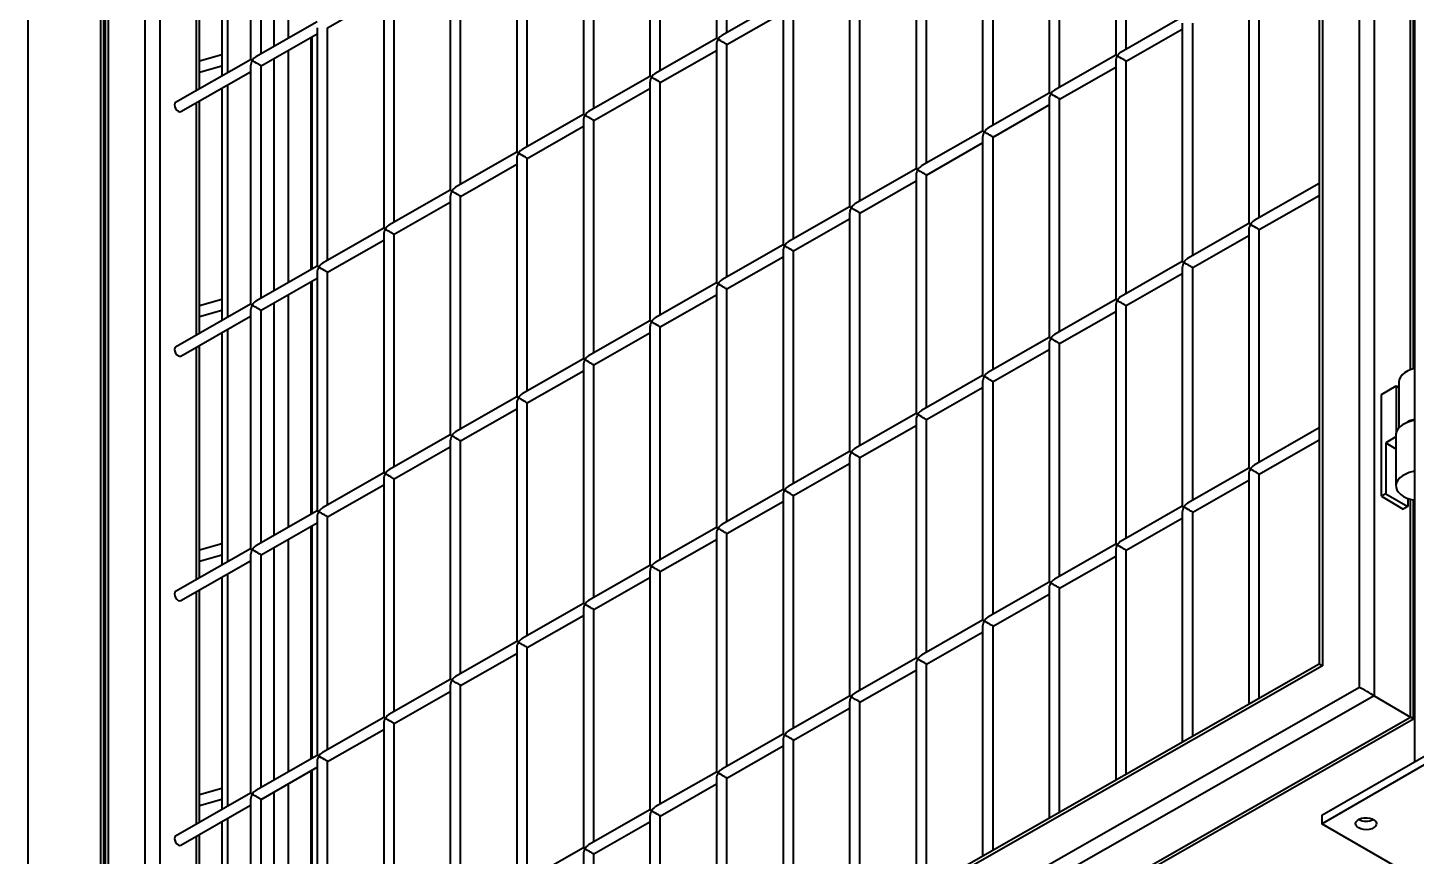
# Model space of a CAD drawing. Header units: millimetres. Extents: x 0 to 420, y 0 to 297.
# Drawn here: x 293.79 to 307.14, y 114.06 to 122.03 of the extents above; entities that cross this region are included whole.
import ezdxf

# ---------------------------------------------------------------- set-up
doc = ezdxf.new("R2010")
doc.units = ezdxf.units.MM

msp = doc.modelspace()

# ---------------------------------------------------------------- linework, layer by layer
at = {"color": 7, "linetype": 'Continuous', "lineweight": 40}
for p, q in [((294.532, 138.066), (294.532, 108.7176)), ((294.5617, 138.0489), (294.5617, 108.8168)), ((294.9173, 109.428), (294.9173, 137.8436)), ((294.5196, 111.4883), (294.5196, 134.7055)), ((306.2098, 133.1701), (306.2098, 115.9058)), ((307.1169, 118.7469), (307.1169, 130.1899)), ((307.1252, 130.1851), (307.1252, 114.9661)), ((300.4117, 124.2165), (300.4117, 121.9229)), ((300.5117, 121.98), (300.5117, 124.2165)), ((295.9312, 124.0114), (295.9312, 121.7178)), ((296.0312, 121.7749), (296.0312, 124.0114)), ((304.2522, 124.0564), (304.2522, 121.7628)), ((304.3522, 121.8199), (304.3522, 124.0564)), ((295.6544, 123.7964), (295.6544, 121.5599)), ((299.7717, 123.8513), (299.7717, 121.5577)), ((299.8717, 121.6148), (299.8717, 123.8513)), ((295.4391, 121.437), (295.4391, 123.6735)), ((303.6121, 123.6911), (303.6121, 121.3975)), ((303.7121, 121.4546), (303.7121, 123.6911)), ((299.1316, 123.486), (299.1316, 121.1924)), ((299.2316, 121.2495), (299.2316, 123.486)), ((302.972, 123.3259), (302.972, 121.0323)), ((303.072, 121.0894), (303.072, 123.3259)), ((298.4915, 123.1208), (298.4915, 120.8272)), ((298.5915, 120.8843), (298.5915, 123.1208)), ((302.332, 122.9606), (302.332, 120.667)), ((302.432, 120.7241), (302.432, 122.9606)), ((297.8514, 122.7555), (297.8514, 120.4619)), ((297.9514, 120.519), (297.9514, 122.7555)), ((301.6919, 122.5954), (301.6919, 120.3018)), ((301.7919, 120.3589), (301.7919, 122.5954)), ((296.6713, 122.025), (297.2114, 122.3332)), ((297.2114, 122.3903), (297.2114, 120.0967)), ((297.3114, 120.1538), (297.3114, 122.3903)), ((305.5323, 122.4352), (305.5323, 120.1417)), ((305.6323, 120.1987), (305.6323, 122.4352)), ((301.0518, 122.2882), (300.4622, 121.9517)), ((301.0518, 122.2301), (301.0518, 119.9366)), ((301.1518, 119.9936), (301.1518, 122.2301)), ((296.5713, 122.0831), (295.9817, 121.7466)), ((300.5117, 121.8649), (301.0518, 122.1731)), ((304.8922, 122.128), (304.3026, 121.7916)), ((304.8922, 122.07), (304.8922, 119.7764)), ((304.9922, 119.8335), (304.9922, 122.07)), ((296.0312, 121.6598), (296.5713, 121.9679)), ((296.5235, 119.7042), (296.5235, 121.9407)), ((296.5713, 122.025), (296.5713, 119.7314)), ((296.6713, 119.7885), (296.6713, 122.025)), ((304.3522, 121.7047), (304.8922, 122.0129)), ((300.4117, 121.9229), (299.8221, 121.5865)), ((299.8717, 121.4996), (300.4117, 121.8078)), ((300.4117, 121.8649), (300.4117, 119.5713)), ((300.5117, 119.6284), (300.5117, 121.8649)), ((295.9312, 121.7178), (295.2097, 121.3061)), ((295.6544, 121.7644), (295.4391, 121.7034)), ((295.4391, 121.5995), (295.6544, 121.6604)), ((295.9312, 121.6598), (295.9312, 119.3662)), ((296.0312, 119.4233), (296.0312, 121.6598)), ((304.2522, 121.7628), (303.6625, 121.4263)), ((304.2522, 121.7047), (304.2522, 119.4112)), ((304.3522, 119.4682), (304.3522, 121.7047)), ((295.2593, 121.2192), (295.9312, 121.6027)), ((299.7717, 121.5577), (299.182, 121.2212)), ((303.7121, 121.3395), (304.2522, 121.6477)), ((294.532, 121.4465), (294.5196, 121.443)), ((295.6544, 121.4447), (295.6544, 119.2082)), ((299.2316, 121.1344), (299.7717, 121.4426)), ((299.7717, 121.4996), (299.7717, 119.2061)), ((299.8717, 119.2631), (299.8717, 121.4996)), ((303.6121, 121.3975), (303.0225, 121.0611)), ((294.5196, 121.3391), (294.532, 121.3426)), ((295.4391, 119.0854), (295.4391, 121.3219)), ((303.072, 120.9742), (303.6121, 121.2824)), ((303.6121, 121.3395), (303.6121, 119.0459)), ((303.7121, 119.103), (303.7121, 121.3395)), ((299.1316, 121.1924), (298.542, 120.856)), ((299.1316, 121.1344), (299.1316, 118.8408)), ((299.2316, 118.8979), (299.2316, 121.1344)), ((298.5915, 120.7691), (299.1316, 121.0773)), ((302.972, 121.0323), (302.3824, 120.6958)), ((302.432, 120.609), (302.972, 120.9172)), ((302.972, 120.9742), (302.972, 118.6807)), ((303.072, 118.7377), (303.072, 120.9742)), ((298.4915, 120.8272), (297.9019, 120.4907)), ((298.4915, 120.7691), (298.4915, 118.4756)), ((298.5915, 118.5326), (298.5915, 120.7691)), ((297.9514, 120.4039), (298.4915, 120.7121)), ((302.332, 120.667), (301.7423, 120.3306)), ((302.332, 120.609), (302.332, 118.3154)), ((302.432, 118.3725), (302.432, 120.609)), ((297.8514, 120.4619), (297.2618, 120.1255)), ((301.7919, 120.2437), (302.332, 120.5519)), ((306.2098, 120.5282), (305.5828, 120.1704)), ((297.3114, 120.0386), (297.8514, 120.3468)), ((297.8514, 120.4039), (297.8514, 118.1103)), ((297.9514, 118.1674), (297.9514, 120.4039)), ((305.6323, 120.0836), (306.2098, 120.4131)), ((301.6919, 120.3018), (301.1022, 119.9653)), ((301.6919, 120.2437), (301.6919, 117.9502)), ((301.7919, 118.0072), (301.7919, 120.2437)), ((297.2114, 120.0967), (296.6217, 119.7602)), ((301.1518, 119.8785), (301.6919, 120.1867)), ((305.5323, 120.1417), (304.9427, 119.8052)), ((305.5323, 120.0836), (305.5323, 117.79)), ((305.6323, 117.8471), (305.6323, 120.0836)), ((296.6713, 119.6734), (297.2114, 119.9816)), ((297.2114, 120.0386), (297.2114, 117.7451)), ((297.3114, 117.8021), (297.3114, 120.0386)), ((301.0518, 119.9366), (300.4622, 119.6001)), ((304.9922, 119.7183), (305.5323, 120.0265)), ((300.5117, 119.5132), (301.0518, 119.8214)), ((301.0518, 119.8785), (301.0518, 117.5849)), ((301.1518, 117.642), (301.1518, 119.8785)), ((296.5713, 119.7314), (295.9817, 119.395)), ((296.5713, 119.6734), (296.5713, 117.3798)), ((296.6713, 117.4369), (296.6713, 119.6734)), ((304.8922, 119.7764), (304.3026, 119.4399)), ((304.3522, 119.3531), (304.8922, 119.6613)), ((304.8922, 119.7183), (304.8922, 117.4248)), ((304.9922, 117.4818), (304.9922, 119.7183)), ((296.0312, 119.3081), (296.5713, 119.6163)), ((296.5235, 117.3525), (296.5235, 119.589)), ((300.4117, 119.5713), (299.8221, 119.2348)), ((295.6544, 119.4127), (295.4391, 119.3518)), ((299.8717, 119.148), (300.4117, 119.4562)), ((300.4117, 119.5132), (300.4117, 117.2197)), ((300.5117, 117.2767), (300.5117, 119.5132)), ((304.2522, 119.4112), (303.6625, 119.0747)), ((295.9312, 119.3662), (295.2097, 118.9545)), ((295.4391, 119.2478), (295.6544, 119.3088)), ((295.9312, 119.3081), (295.9312, 117.0146)), ((296.0312, 117.0716), (296.0312, 119.3081)), ((303.7121, 118.9878), (304.2522, 119.296)), ((304.2522, 119.3531), (304.2522, 117.0595)), ((304.3522, 117.1166), (304.3522, 119.3531)), ((295.2593, 118.8676), (295.9312, 119.2511)), ((299.7717, 119.2061), (299.182, 118.8696)), ((299.7717, 119.148), (299.7717, 116.8544)), ((299.8717, 116.9115), (299.8717, 119.148)), ((294.532, 119.0949), (294.5196, 119.0914)), ((294.5196, 118.9874), (294.532, 118.9909)), ((295.6544, 119.0931), (295.6544, 116.8566)), ((299.2316, 118.7827), (299.7717, 119.0909)), ((303.6121, 119.0459), (303.0225, 118.7094)), ((303.6121, 118.9878), (303.6121, 116.6943)), ((303.7121, 116.7513), (303.7121, 118.9878)), ((295.4391, 116.7337), (295.4391, 118.9702)), ((303.072, 118.6226), (303.6121, 118.9308)), ((299.1316, 118.8408), (298.542, 118.5043)), ((298.5915, 118.4175), (299.1316, 118.7257)), ((299.1316, 118.7827), (299.1316, 116.4892)), ((299.2316, 116.5462), (299.2316, 118.7827)), ((302.972, 118.6807), (302.3824, 118.3442)), ((302.972, 118.6226), (302.972, 116.329)), ((303.072, 116.3861), (303.072, 118.6226)), ((306.9752, 118.6168), (306.9752, 118.1772)), ((298.4915, 118.4756), (297.9019, 118.1391)), ((302.432, 118.2573), (302.972, 118.5655)), ((306.8068, 118.4998), (306.949, 118.581)), ((306.8068, 117.52), (306.8068, 118.4998)), ((306.949, 118.581), (306.949, 118.1294)), ((306.949, 118.581), (306.9752, 118.5657)), ((297.9514, 118.0522), (298.4915, 118.3604)), ((298.4915, 118.4175), (298.4915, 116.1239)), ((298.5915, 116.181), (298.5915, 118.4175)), ((302.332, 118.3154), (301.7423, 117.9789)), ((301.7919, 117.8921), (302.332, 118.2003)), ((302.332, 118.2573), (302.332, 115.9638)), ((302.432, 116.0208), (302.432, 118.2573)), ((297.8514, 118.1103), (297.2618, 117.7738)), ((306.2098, 118.1766), (305.5828, 117.8188)), ((305.6323, 117.7319), (306.2098, 118.0615)), ((306.9469, 118.0898), (306.8495, 118.0342)), ((306.9469, 118.1106), (306.9469, 117.6206)), ((297.3114, 117.687), (297.8514, 117.9952)), ((297.8514, 118.0522), (297.8514, 115.7587)), ((297.9514, 115.8157), (297.9514, 118.0522)), ((301.6919, 117.9502), (301.1022, 117.6137)), ((306.8495, 118.0342), (306.8495, 117.5443)), ((306.8495, 118.0342), (306.9469, 117.9774)), ((301.1518, 117.5268), (301.6919, 117.835)), ((301.6919, 117.8921), (301.6919, 115.5985)), ((301.7919, 115.6556), (301.7919, 117.8921)), ((305.5323, 117.79), (304.9427, 117.4536)), ((297.2114, 117.7451), (296.6217, 117.4086)), ((297.2114, 117.687), (297.2114, 115.3934)), ((297.3114, 115.4505), (297.3114, 117.687)), ((304.9922, 117.3667), (305.5323, 117.6749)), ((305.5323, 117.7319), (305.5323, 115.5192)), ((305.6323, 115.5763), (305.6323, 117.7319)), ((296.6713, 117.3217), (297.2114, 117.6299)), ((301.0518, 117.5849), (300.4622, 117.2484)), ((301.0518, 117.5268), (301.0518, 115.2333)), ((301.1518, 115.2903), (301.1518, 117.5268)), ((306.8495, 117.5443), (306.8068, 117.52)), ((306.8068, 117.52), (307.0177, 117.3968)), ((306.8495, 117.5443), (307.0604, 117.4212)), ((300.5117, 117.1616), (301.0518, 117.4698)), ((304.8922, 117.4248), (304.3026, 117.0883)), ((307.0604, 117.4212), (307.0177, 117.3968)), ((307.0604, 117.4997), (307.0604, 117.4212)), ((307.1169, 115.379), (307.1169, 117.4839)), ((296.5713, 117.3798), (295.9817, 117.0433)), ((296.0312, 116.9565), (296.5713, 117.2647)), ((296.5713, 117.3217), (296.5713, 115.0282)), ((296.6713, 115.0852), (296.6713, 117.3217)), ((304.3522, 117.0014), (304.8922, 117.3096)), ((304.8922, 117.3667), (304.8922, 115.154)), ((304.9922, 115.2111), (304.9922, 117.3667)), ((296.5235, 115.0009), (296.5235, 117.2374)), ((300.4117, 117.2197), (299.8221, 116.8832)), ((300.4117, 117.1616), (300.4117, 114.868)), ((300.5117, 114.9251), (300.5117, 117.1616)), ((295.9312, 117.0146), (295.2097, 116.6028)), ((295.6544, 117.0611), (295.4391, 117.0001)), ((299.8717, 116.7963), (300.4117, 117.1045)), ((304.2522, 117.0595), (303.6625, 116.7231)), ((304.2522, 117.0014), (304.2522, 114.7887)), ((304.3522, 114.8458), (304.3522, 117.0015)), ((295.2593, 116.516), (295.9312, 116.8994)), ((295.4391, 116.8962), (295.6544, 116.9572)), ((295.9312, 116.9565), (295.9312, 114.6629)), ((296.0312, 114.72), (296.0312, 116.9565)), ((299.7717, 116.8544), (299.182, 116.5179)), ((303.7121, 116.6362), (304.2522, 116.9444)), ((294.532, 116.7432), (294.5196, 116.7397)), ((295.6544, 116.7414), (295.6544, 114.5049)), ((299.2316, 116.4311), (299.7717, 116.7393)), ((299.7717, 116.7963), (299.7717, 114.5028)), ((299.8717, 114.5598), (299.8717, 116.7963)), ((294.5196, 116.6358), (294.532, 116.6393)), ((295.4391, 114.3821), (295.4391, 116.6186)), ((303.6121, 116.6943), (303.0225, 116.3578)), ((303.6121, 116.6362), (303.6121, 114.4235)), ((303.7121, 114.4806), (303.7121, 116.6362)), ((299.1316, 116.4892), (298.542, 116.1527)), ((303.072, 116.271), (303.6121, 116.5791)), ((298.5915, 116.0658), (299.1316, 116.374)), ((299.1316, 116.4311), (299.1316, 114.1375)), ((299.2316, 114.1946), (299.2316, 116.4311)), ((302.972, 116.329), (302.3824, 115.9926)), ((302.432, 115.9057), (302.972, 116.2139)), ((302.972, 116.271), (302.972, 114.0582)), ((303.072, 114.1153), (303.072, 116.271)), ((298.4915, 116.1239), (297.9019, 115.7874)), ((298.4915, 116.0658), (298.4915, 113.7723)), ((298.5915, 113.8293), (298.5915, 116.0658)), ((297.9514, 115.7006), (298.4915, 116.0088)), ((302.332, 115.9638), (301.7423, 115.6273)), ((306.2395, 115.8888), (294.9173, 109.428)), ((306.2098, 115.9058), (294.9885, 109.5025)), ((301.7919, 115.5405), (302.332, 115.8486)), ((302.332, 115.9057), (302.332, 113.693)), ((302.432, 113.7501), (302.432, 115.9057)), ((294.5617, 108.8168), (306.5951, 115.6835)), ((297.8514, 115.7587), (297.2618, 115.4222)), ((297.8514, 115.7006), (297.8514, 113.407)), ((297.9514, 113.4641), (297.9514, 115.7006)), ((306.7365, 115.6013), (294.5609, 108.6535)), ((297.3114, 115.3353), (297.8514, 115.6435)), ((301.6919, 115.5985), (301.1022, 115.2621)), ((301.6919, 115.5405), (301.6919, 113.3277)), ((301.7919, 113.3848), (301.7919, 115.5405)), ((306.7365, 115.6013), (307.088, 115.396)), ((294.9124, 108.4482), (307.088, 115.396)), ((297.2114, 115.3934), (296.6217, 115.057)), ((301.1518, 115.1752), (301.6919, 115.4834)), ((306.2352, 114.4524), (307.9323, 115.4321)), ((294.9826, 108.4548), (307.1169, 115.379)), ((296.6713, 114.9701), (297.2114, 115.2783)), ((297.2114, 115.3353), (297.2114, 113.0418)), ((297.3114, 113.0988), (297.3114, 115.3353)), ((306.2352, 114.3707), (307.9323, 115.3504)), ((301.0518, 115.2333), (300.4622, 114.8968)), ((300.5117, 114.81), (301.0518, 115.1181)), ((301.0518, 115.1752), (301.0518, 112.9625)), ((301.1518, 113.0196), (301.1518, 115.1752)), ((296.5713, 115.0282), (295.9817, 114.6917)), ((296.0312, 114.6048), (296.5713, 114.913)), ((296.5235, 112.6492), (296.5235, 114.8857)), ((296.5713, 114.9701), (296.5713, 112.6765)), ((296.6713, 112.7336), (296.6713, 114.9701)), ((300.4117, 114.868), (299.8221, 114.5316)), ((299.8717, 114.4447), (300.4117, 114.7529)), ((300.4117, 114.81), (300.4117, 112.5972)), ((300.5117, 112.6543), (300.5117, 114.81)), ((295.9312, 114.6629), (295.2097, 114.2512)), ((295.6544, 114.7094), (295.4391, 114.6485)), ((295.4391, 114.5446), (295.6544, 114.6055)), ((295.9312, 114.6048), (295.9312, 112.3113)), ((296.0312, 112.3683), (296.0312, 114.6048)), ((295.2593, 114.1643), (295.9312, 114.5478)), ((299.7717, 114.5028), (299.182, 114.1663)), ((306.2352, 114.4524), (306.2352, 114.3707)), ((294.532, 114.3916), (294.5196, 114.3881)), ((295.6544, 114.3898), (295.6544, 112.1533)), ((299.2316, 114.0795), (299.7717, 114.3876)), ((299.7717, 114.4447), (299.7717, 112.232)), ((299.8717, 112.2891), (299.8717, 114.4447)), ((307.9323, 113.391), (306.2352, 114.3707)), ((294.5196, 114.2842), (294.532, 114.2877)), ((295.4391, 112.0305), (295.4391, 114.267)), ((299.1316, 114.1375), (298.542, 113.8011)), ((299.1316, 114.0795), (299.1316, 111.8667)), ((299.2316, 111.9238), (299.2316, 114.0795))]:
    msp.add_line(p, q, dxfattribs=at)
at = {"color": 8, "linetype": 'Continuous', "lineweight": 40}
for p, q in [((293.7877, 137.8847), (293.7877, 107.2748)), ((295.0587, 137.7615), (295.0587, 109.5426)), ((294.4907, 111.4718), (294.4907, 134.7018)), ((306.2395, 130.6964), (306.2395, 115.8888)), ((306.5951, 115.6835), (306.5951, 130.4911)), ((306.7365, 130.4095), (306.7365, 115.6013)), ((307.088, 118.7375), (307.088, 130.2066)), ((296.1592, 121.8479), (296.1592, 124.0844)), ((296.2931, 124.1608), (296.2931, 121.9243)), ((295.7103, 123.8283), (295.7103, 121.5918)), ((295.4102, 121.4205), (295.4102, 123.657)), ((296.5133, 119.6983), (296.5133, 121.9348)), ((296.2931, 121.8092), (296.2931, 119.5727)), ((296.1592, 119.4963), (296.1592, 121.7328)), ((295.7103, 121.4766), (295.7103, 119.2401)), ((295.4102, 119.0689), (295.4102, 121.3054)), ((296.5133, 117.3467), (296.5133, 119.5832)), ((296.2931, 119.4575), (296.2931, 117.221)), ((296.1592, 117.1447), (296.1592, 119.3812)), ((295.7103, 119.125), (295.7103, 116.8885)), ((295.4102, 116.7173), (295.4102, 118.9538)), ((307.088, 115.396), (307.088, 117.4907)), ((296.5133, 114.995), (296.5133, 117.2315)), ((296.1592, 114.793), (296.1592, 117.0295)), ((296.2931, 117.1059), (296.2931, 114.8694)), ((295.7103, 116.7734), (295.7103, 114.5369)), ((295.4102, 114.3656), (295.4102, 116.6021)), ((296.5133, 112.6434), (296.5133, 114.8799)), ((296.2931, 114.7543), (296.2931, 112.5178)), ((296.1592, 112.4414), (296.1592, 114.6779)), ((295.7103, 114.4217), (295.7103, 112.1852)), ((295.4102, 112.014), (295.4102, 114.2505))]:
    msp.add_line(p, q, dxfattribs=at)
at = {"color": 7, "linetype": 'Continuous', "lineweight": 40, "flags": 128}
for points in [[(295.2097, 121.3061), (295.2096, 121.3061), (295.202, 121.2973), (295.1993, 121.2832), (295.202, 121.266), (295.2096, 121.2483), (295.221, 121.2328), (295.2345, 121.2218), (295.2479, 121.2171), (295.2593, 121.2192)], [(295.2097, 118.9545), (295.2096, 118.9544), (295.202, 118.9456), (295.1993, 118.9316), (295.202, 118.9144), (295.2096, 118.8967), (295.221, 118.8812), (295.2345, 118.8702), (295.2479, 118.8655), (295.2593, 118.8676)], [(307.1252, 118.7491), (307.0937, 118.7396), (307.06, 118.7251), (307.0309, 118.7077), (307.0073, 118.6876), (306.9899, 118.6656), (306.9791, 118.6422), (306.9752, 118.618), (306.9752, 118.6168)], [(307.1252, 118.2488), (307.1138, 118.2467), (307.0755, 118.2367), (307.0406, 118.2232), (307.0102, 118.2065), (306.985, 118.1871), (306.9658, 118.1656), (306.9531, 118.1425), (306.9473, 118.1185), (306.9469, 118.1106)], [(307.1252, 117.7589), (307.1138, 117.7567), (307.0755, 117.7468), (307.0406, 117.7333), (307.0102, 117.7166), (306.985, 117.6972), (306.9658, 117.6757), (306.9531, 117.6526), (306.9473, 117.6286), (306.9485, 117.6044), (306.9567, 117.5806), (306.9717, 117.558), (306.993, 117.5371), (307.0201, 117.5186), (307.0522, 117.5029), (307.0883, 117.4906), (307.1252, 117.4824)], [(295.2097, 116.6028), (295.2096, 116.6028), (295.202, 116.594), (295.1993, 116.5799), (295.202, 116.5627), (295.2096, 116.545), (295.221, 116.5295), (295.2345, 116.5186), (295.2479, 116.5138), (295.2593, 116.516)], [(306.5888, 114.3299), (306.5723, 114.3424), (306.5623, 114.3571), (306.5595, 114.3727), (306.5642, 114.3882), (306.5759, 114.4024), (306.5938, 114.4142), (306.6165, 114.4229), (306.6425, 114.4276), (306.6697, 114.4282), (306.6962, 114.4244), (306.7199, 114.4167), (306.7392, 114.4056), (306.7525, 114.3919), (306.759, 114.3766), (306.758, 114.3609), (306.7498, 114.3459), (306.7349, 114.3328), (306.7143, 114.3225), (306.6897, 114.3157), (306.6629, 114.313), (306.6358, 114.3146), (306.6105, 114.3204), (306.5888, 114.3299)], [(295.2097, 114.2512), (295.2096, 114.2511), (295.202, 114.2423), (295.1993, 114.2283), (295.202, 114.2111), (295.2096, 114.1934), (295.221, 114.1779), (295.2345, 114.1669), (295.2479, 114.1622), (295.2593, 114.1643)]]:
    msp.add_lwpolyline(points, dxfattribs=at)
at = {"color": 7, "linetype": 'Continuous', "lineweight": 40}
for centre, radius, start, end in [((307.1911, 117.9804), 0.2865, 103.31487, 123.0727), ((306.6595, 114.5453), 0.1513, 242.13965, 297.85483)]:
    msp.add_arc(centre, radius, start, end, dxfattribs=at)
for centre, major_axis, ratio, start_param, end_param in [((300.4617, 121.8939), (0.0355, 0.0611), 0.5756597, 0.781021, 1.5693803), ((300.4617, 121.8939), (0.05, -0.029), 0.0024384, 2.3518174, 3.1401766), ((300.4617, 121.8939), (0.0355, 0.0611), 0.5756597, 1.5693803, 2.3605716), ((300.4617, 121.8939), (0.05, -0.029), 0.0024384, 0.001416, 2.3518174), ((295.9812, 121.6888), (0.05, -0.029), 0.0024384, 2.3518174, 3.1401766), ((295.9812, 121.6888), (0.0355, 0.0611), 0.5756597, 1.5693803, 2.3605716), ((295.9812, 121.6888), (0.0355, 0.0611), 0.5756597, 0.781021, 1.5693803), ((295.9812, 121.6888), (0.05, -0.029), 0.0024384, 0.001416, 2.3518174), ((304.3022, 121.7338), (0.05, -0.029), 0.0024384, 2.3518174, 3.1401766), ((304.3022, 121.7338), (0.0355, 0.0611), 0.5756597, 1.5693803, 2.3605716), ((304.3022, 121.7338), (0.0355, 0.0611), 0.5756597, 0.781021, 1.5693803), ((304.3022, 121.7338), (0.05, -0.029), 0.0024384, 0.001416, 2.3518174), ((299.8217, 121.5287), (0.05, -0.029), 0.0024384, 2.3518174, 3.1401766), ((299.8217, 121.5287), (0.0355, 0.0611), 0.5756597, 1.5693803, 2.3605716), ((299.8217, 121.5287), (0.0355, 0.0611), 0.5756597, 0.781021, 1.5693803), ((299.8217, 121.5287), (0.05, -0.029), 0.0024384, 0.001416, 2.3518174), ((303.6621, 121.3685), (0.05, -0.029), 0.0024384, 2.3518174, 3.1401766), ((303.6621, 121.3685), (0.0355, 0.0611), 0.5756597, 0.781021, 1.5693803), ((303.6621, 121.3685), (0.0355, 0.0611), 0.5756597, 1.5693803, 2.3605716), ((303.6621, 121.3685), (0.05, -0.029), 0.0024384, 0.001416, 2.3518174), ((299.1816, 121.1634), (0.05, -0.029), 0.0024384, 2.3518174, 3.1401766), ((299.1816, 121.1634), (0.0355, 0.0611), 0.5756597, 1.5693803, 2.3605716), ((299.1816, 121.1634), (0.0355, 0.0611), 0.5756597, 0.781021, 1.5693803), ((299.1816, 121.1634), (0.05, -0.029), 0.0024384, 0.001416, 2.3518174), ((303.022, 121.0033), (0.05, -0.029), 0.0024384, 2.3518174, 3.1401766), ((303.022, 121.0033), (0.0355, 0.0611), 0.5756597, 1.5693803, 2.3605716), ((303.022, 121.0033), (0.0355, 0.0611), 0.5756597, 0.781021, 1.5693803), ((303.022, 121.0033), (0.05, -0.029), 0.0024384, 0.001416, 2.3518174), ((298.5415, 120.7982), (0.05, -0.029), 0.0024384, 2.3518174, 3.1401766), ((298.5415, 120.7982), (0.0355, 0.0611), 0.5756597, 1.5693803, 2.3605716), ((298.5415, 120.7982), (0.0355, 0.0611), 0.5756597, 0.781021, 1.5693803), ((298.5415, 120.7982), (0.05, -0.029), 0.0024384, 0.001416, 2.3518174), ((302.382, 120.638), (0.05, -0.029), 0.0024384, 2.3518174, 3.1401766), ((302.382, 120.638), (0.0355, 0.0611), 0.5756597, 1.5693803, 2.3605716), ((302.382, 120.638), (0.0355, 0.0611), 0.5756597, 0.781021, 1.5693803), ((302.382, 120.638), (0.05, -0.029), 0.0024384, 0.001416, 2.3518174), ((297.9014, 120.4329), (0.05, -0.029), 0.0024384, 2.3518174, 3.1401766), ((297.9014, 120.4329), (0.0355, 0.0611), 0.5756597, 0.781021, 1.5693803), ((297.9014, 120.4329), (0.0355, 0.0611), 0.5756597, 1.5693803, 2.3605716), ((297.9014, 120.4329), (0.05, -0.029), 0.0024384, 0.001416, 2.3518174), ((301.7419, 120.2728), (0.0355, 0.0611), 0.5756597, 0.781021, 1.5693803), ((301.7419, 120.2728), (0.05, -0.029), 0.0024384, 2.3518174, 3.1401766), ((301.7419, 120.2728), (0.0355, 0.0611), 0.5756597, 1.5693803, 2.3605716), ((301.7419, 120.2728), (0.05, -0.029), 0.0024384, 0.001416, 2.3518174), ((297.2614, 120.0677), (0.05, -0.029), 0.0024384, 2.3518174, 3.1401766), ((297.2614, 120.0677), (0.0355, 0.0611), 0.5756597, 1.5693803, 2.3605716), ((297.2614, 120.0677), (0.0355, 0.0611), 0.5756597, 0.781021, 1.5693803), ((297.2614, 120.0677), (0.05, -0.029), 0.0024384, 0.001416, 2.3518174), ((305.5823, 120.1126), (0.05, -0.029), 0.0024384, 2.3518174, 3.1401766), ((305.5823, 120.1126), (0.0355, 0.0611), 0.5756597, 1.5693803, 2.3605716), ((305.5823, 120.1126), (0.0355, 0.0611), 0.5756597, 0.781021, 1.5693803), ((305.5823, 120.1126), (0.05, -0.029), 0.0024384, 0.001416, 2.3518174), ((301.1018, 119.9075), (0.05, -0.029), 0.0024384, 2.3518174, 3.1401766), ((301.1018, 119.9075), (0.0355, 0.0611), 0.5756597, 1.5693803, 2.3605716), ((301.1018, 119.9075), (0.0355, 0.0611), 0.5756597, 0.781021, 1.5693803), ((301.1018, 119.9075), (0.05, -0.029), 0.0024384, 0.001416, 2.3518174), ((304.9422, 119.7474), (0.0355, 0.0611), 0.5756597, 0.781021, 1.5693803), ((296.6213, 119.7024), (0.05, -0.029), 0.0024384, 2.3518174, 3.1401766), ((296.6213, 119.7024), (0.0355, 0.0611), 0.5756597, 1.5693803, 2.3605716), ((296.6213, 119.7024), (0.0355, 0.0611), 0.5756597, 0.781021, 1.5693803), ((296.6213, 119.7024), (0.05, -0.029), 0.0024384, 0.001416, 2.3518174), ((304.9422, 119.7474), (0.05, -0.029), 0.0024384, 2.3518174, 3.1401766), ((304.9422, 119.7474), (0.0355, 0.0611), 0.5756597, 1.5693803, 2.3605716), ((304.9422, 119.7474), (0.05, -0.029), 0.0024384, 0.001416, 2.3518174), ((300.4617, 119.5423), (0.05, -0.029), 0.0024384, 2.3518174, 3.1401766), ((300.4617, 119.5423), (0.0355, 0.0611), 0.5756597, 1.5693803, 2.3605716), ((300.4617, 119.5423), (0.0355, 0.0611), 0.5756597, 0.781021, 1.5693803), ((300.4617, 119.5423), (0.05, -0.029), 0.0024384, 0.001416, 2.3518174), ((295.9812, 119.3372), (0.0355, 0.0611), 0.5756597, 0.781021, 1.5693803), ((304.3022, 119.3821), (0.05, -0.029), 0.0024384, 2.3518174, 3.1401766), ((304.3022, 119.3821), (0.0355, 0.0611), 0.5756597, 1.5693803, 2.3605716), ((304.3022, 119.3821), (0.0355, 0.0611), 0.5756597, 0.781021, 1.5693803), ((304.3022, 119.3821), (0.05, -0.029), 0.0024384, 0.001416, 2.3518174), ((295.9812, 119.3372), (0.05, -0.029), 0.0024384, 2.3518174, 3.1401766), ((295.9812, 119.3372), (0.0355, 0.0611), 0.5756597, 1.5693803, 2.3605716), ((295.9812, 119.3372), (0.05, -0.029), 0.0024384, 0.001416, 2.3518174), ((299.8217, 119.177), (0.05, -0.029), 0.0024384, 2.3518174, 3.1401766), ((299.8217, 119.177), (0.0355, 0.0611), 0.5756597, 1.5693803, 2.3605716), ((299.8217, 119.177), (0.0355, 0.0611), 0.5756597, 0.781021, 1.5693803), ((299.8217, 119.177), (0.05, -0.029), 0.0024384, 0.001416, 2.3518174), ((303.6621, 119.0169), (0.05, -0.029), 0.0024384, 2.3518174, 3.1401766), ((303.6621, 119.0169), (0.0355, 0.0611), 0.5756597, 1.5693803, 2.3605716), ((303.6621, 119.0169), (0.0355, 0.0611), 0.5756597, 0.781021, 1.5693803), ((303.6621, 119.0169), (0.05, -0.029), 0.0024384, 0.001416, 2.3518174), ((299.1816, 118.8118), (0.0355, 0.0611), 0.5756597, 0.781021, 1.5693803), ((299.1816, 118.8118), (0.05, -0.029), 0.0024384, 2.3518174, 3.1401766), ((299.1816, 118.8118), (0.0355, 0.0611), 0.5756597, 1.5693803, 2.3605716), ((299.1816, 118.8118), (0.05, -0.029), 0.0024384, 0.001416, 2.3518174), ((303.022, 118.6516), (0.05, -0.029), 0.0024384, 2.3518174, 3.1401766), ((303.022, 118.6516), (0.0355, 0.0611), 0.5756597, 1.5693803, 2.3605716), ((303.022, 118.6516), (0.0355, 0.0611), 0.5756597, 0.781021, 1.5693803), ((303.022, 118.6516), (0.05, -0.029), 0.0024384, 0.001416, 2.3518174), ((298.5415, 118.4465), (0.05, -0.029), 0.0024384, 2.3518174, 3.1401766), ((298.5415, 118.4465), (0.0355, 0.0611), 0.5756597, 1.5693803, 2.3605716), ((298.5415, 118.4465), (0.0355, 0.0611), 0.5756597, 0.781021, 1.5693803), ((298.5415, 118.4465), (0.05, -0.029), 0.0024384, 0.001416, 2.3518174), ((302.382, 118.2864), (0.0355, 0.0611), 0.5756597, 0.781021, 1.5693803), ((302.382, 118.2864), (0.05, -0.029), 0.0024384, 2.3518174, 3.1401766), ((302.382, 118.2864), (0.0355, 0.0611), 0.5756597, 1.5693803, 2.3605716), ((302.382, 118.2864), (0.05, -0.029), 0.0024384, 0.001416, 2.3518174), ((297.9014, 118.0813), (0.0355, 0.0611), 0.5756597, 1.5693803, 2.3605716), ((297.9014, 118.0813), (0.05, -0.029), 0.0024384, 2.3518174, 3.1401766), ((297.9014, 118.0813), (0.0355, 0.0611), 0.5756597, 0.781021, 1.5693803), ((297.9014, 118.0813), (0.05, -0.029), 0.0024384, 0.001416, 2.3518174), ((301.7419, 117.9211), (0.05, -0.029), 0.0024384, 2.3518174, 3.1401766), ((301.7419, 117.9211), (0.0355, 0.0611), 0.5756597, 1.5693803, 2.3605716), ((301.7419, 117.9211), (0.0355, 0.0611), 0.5756597, 0.781021, 1.5693803), ((301.7419, 117.9211), (0.05, -0.029), 0.0024384, 0.001416, 2.3518174), ((305.5823, 117.761), (0.05, -0.029), 0.0024384, 2.3518174, 3.1401766), ((305.5823, 117.761), (0.0355, 0.0611), 0.5756597, 0.781021, 1.5693803), ((297.2614, 117.716), (0.05, -0.029), 0.0024384, 2.3518174, 3.1401766), ((297.2614, 117.716), (0.0355, 0.0611), 0.5756597, 1.5693803, 2.3605716), ((297.2614, 117.716), (0.0355, 0.0611), 0.5756597, 0.781021, 1.5693803), ((297.2614, 117.716), (0.05, -0.029), 0.0024384, 0.001416, 2.3518174), ((305.5823, 117.761), (0.0355, 0.0611), 0.5756597, 1.5693803, 2.3605716), ((305.5823, 117.761), (0.05, -0.029), 0.0024384, 0.001416, 2.3518174), ((301.1018, 117.5559), (0.05, -0.029), 0.0024384, 2.3518174, 3.1401766), ((301.1018, 117.5559), (0.0355, 0.0611), 0.5756597, 1.5693803, 2.3605716), ((301.1018, 117.5559), (0.0355, 0.0611), 0.5756597, 0.781021, 1.5693803), ((301.1018, 117.5559), (0.05, -0.029), 0.0024384, 0.001416, 2.3518174), ((296.6213, 117.3508), (0.0355, 0.0611), 0.5756597, 0.781021, 1.5693803), ((304.9422, 117.3957), (0.05, -0.029), 0.0024384, 2.3518174, 3.1401766), ((304.9422, 117.3957), (0.0355, 0.0611), 0.5756597, 1.5693803, 2.3605716), ((304.9422, 117.3957), (0.0355, 0.0611), 0.5756597, 0.781021, 1.5693803), ((304.9422, 117.3957), (0.05, -0.029), 0.0024384, 0.001416, 2.3518174), ((296.6213, 117.3508), (0.05, -0.029), 0.0024384, 2.3518174, 3.1401766), ((296.6213, 117.3508), (0.0355, 0.0611), 0.5756597, 1.5693803, 2.3605716), ((296.6213, 117.3508), (0.05, -0.029), 0.0024384, 0.001416, 2.3518174), ((300.4617, 117.1906), (0.05, -0.029), 0.0024384, 2.3518174, 3.1401766), ((300.4617, 117.1906), (0.0355, 0.0611), 0.5756597, 1.5693803, 2.3605716), ((300.4617, 117.1906), (0.0355, 0.0611), 0.5756597, 0.781021, 1.5693803), ((300.4617, 117.1906), (0.05, -0.029), 0.0024384, 0.001416, 2.3518174), ((295.9812, 116.9855), (0.05, -0.029), 0.0024384, 2.3518174, 3.1401766), ((295.9812, 116.9855), (0.0355, 0.0611), 0.5756597, 1.5693803, 2.3605716), ((295.9812, 116.9855), (0.0355, 0.0611), 0.5756597, 0.781021, 1.5693803), ((295.9812, 116.9855), (0.05, -0.029), 0.0024384, 0.001416, 2.3518174), ((304.3022, 117.0305), (0.05, -0.029), 0.0024384, 2.3518174, 3.1401766), ((304.3022, 117.0305), (0.0355, 0.0611), 0.5756597, 1.5693803, 2.3605716), ((304.3022, 117.0305), (0.0355, 0.0611), 0.5756597, 0.781021, 1.5693803), ((304.3022, 117.0305), (0.05, -0.029), 0.0024384, 0.001416, 2.3518174), ((299.8217, 116.8254), (0.05, -0.029), 0.0024384, 2.3518174, 3.1401766), ((299.8217, 116.8254), (0.0355, 0.0611), 0.5756597, 0.781021, 1.5693803), ((299.8217, 116.8254), (0.0355, 0.0611), 0.5756597, 1.5693803, 2.3605716), ((299.8217, 116.8254), (0.05, -0.029), 0.0024384, 0.001416, 2.3518174), ((303.6621, 116.6652), (0.0355, 0.0611), 0.5756597, 0.781021, 1.5693803), ((303.6621, 116.6652), (0.05, -0.029), 0.0024384, 2.3518174, 3.1401766), ((303.6621, 116.6652), (0.0355, 0.0611), 0.5756597, 1.5693803, 2.3605716), ((303.6621, 116.6652), (0.05, -0.029), 0.0024384, 0.001416, 2.3518174), ((299.1816, 116.4601), (0.05, -0.029), 0.0024384, 2.3518174, 3.1401766), ((299.1816, 116.4601), (0.0355, 0.0611), 0.5756597, 1.5693803, 2.3605716), ((299.1816, 116.4601), (0.0355, 0.0611), 0.5756597, 0.781021, 1.5693803), ((299.1816, 116.4601), (0.05, -0.029), 0.0024384, 0.001416, 2.3518174), ((303.022, 116.3), (0.05, -0.029), 0.0024384, 2.3518174, 3.1401766), ((303.022, 116.3), (0.0355, 0.0611), 0.5756597, 1.5693803, 2.3605716), ((303.022, 116.3), (0.0355, 0.0611), 0.5756597, 0.781021, 1.5693803), ((303.022, 116.3), (0.05, -0.029), 0.0024384, 0.001416, 2.3518174), ((298.5415, 116.0949), (0.05, -0.029), 0.0024384, 2.3518174, 3.1401766), ((298.5415, 116.0949), (0.0355, 0.0611), 0.5756597, 1.5693803, 2.3605716), ((298.5415, 116.0949), (0.0355, 0.0611), 0.5756597, 0.781021, 1.5693803), ((298.5415, 116.0949), (0.05, -0.029), 0.0024384, 0.001416, 2.3518174), ((302.382, 115.9347), (0.05, -0.029), 0.0024384, 2.3518174, 3.1401766), ((302.382, 115.9347), (0.0355, 0.0611), 0.5756597, 1.5693803, 2.3605716), ((302.382, 115.9347), (0.0355, 0.0611), 0.5756597, 0.781021, 1.5693803), ((302.382, 115.9347), (0.05, -0.029), 0.0024384, 0.001416, 2.3518174), ((297.9014, 115.7296), (0.0355, 0.0611), 0.5756597, 0.781021, 1.5693803), ((306.3098, 115.8478), (0.1, -0.0581), 0.0024384, 2.3518174, 3.1401766), ((297.9014, 115.7296), (0.0355, 0.0611), 0.5756597, 1.5693803, 2.3605716), ((297.9014, 115.7296), (0.05, -0.029), 0.0024384, 2.3518174, 3.1401766), ((297.9014, 115.7296), (0.05, -0.029), 0.0024384, 0.001416, 2.3518174), ((306.6654, 115.6424), (0.1, -0.0581), 0.0024384, 0.781021, 2.3518174), ((301.7419, 115.5695), (0.05, -0.029), 0.0024384, 2.3518174, 3.1401766), ((301.7419, 115.5695), (0.0355, 0.0611), 0.5756597, 1.5693803, 2.3605716), ((301.7419, 115.5695), (0.0355, 0.0611), 0.5756597, 0.781021, 1.5693803), ((301.7419, 115.5695), (0.05, -0.029), 0.0024384, 0.001416, 2.3518174), ((297.2614, 115.3644), (0.05, -0.029), 0.0024384, 2.3518174, 3.1401766), ((297.2614, 115.3644), (0.0355, 0.0611), 0.5756597, 1.5693803, 2.3605716), ((297.2614, 115.3644), (0.0355, 0.0611), 0.5756597, 0.781021, 1.5693803), ((297.2614, 115.3644), (0.05, -0.029), 0.0024384, 0.001416, 2.3518174), ((307.0169, 115.4371), (0.1, -0.0581), 0.0024384, 0.001416, 0.781021), ((301.1018, 115.2042), (0.0355, 0.0611), 0.5756597, 0.781021, 1.5693803), ((301.1018, 115.2042), (0.05, -0.029), 0.0024384, 2.3518174, 3.1401766), ((301.1018, 115.2042), (0.0355, 0.0611), 0.5756597, 1.5693803, 2.3605716), ((301.1018, 115.2042), (0.05, -0.029), 0.0024384, 0.001416, 2.3518174), ((296.6213, 114.9991), (0.05, -0.029), 0.0024384, 2.3518174, 3.1401766), ((296.6213, 114.9991), (0.0355, 0.0611), 0.5756597, 1.5693803, 2.3605716), ((296.6213, 114.9991), (0.0355, 0.0611), 0.5756597, 0.781021, 1.5693803), ((296.6213, 114.9991), (0.05, -0.029), 0.0024384, 0.001416, 2.3518174), ((300.4617, 114.839), (0.05, -0.029), 0.0024384, 2.3518174, 3.1401766), ((300.4617, 114.839), (0.0355, 0.0611), 0.5756597, 1.5693803, 2.3605716), ((300.4617, 114.839), (0.0355, 0.0611), 0.5756597, 0.781021, 1.5693803), ((300.4617, 114.839), (0.05, -0.029), 0.0024384, 0.001416, 2.3518174), ((295.9812, 114.6339), (0.05, -0.029), 0.0024384, 2.3518174, 3.1401766), ((295.9812, 114.6339), (0.0355, 0.0611), 0.5756597, 1.5693803, 2.3605716), ((295.9812, 114.6339), (0.0355, 0.0611), 0.5756597, 0.781021, 1.5693803), ((295.9812, 114.6339), (0.05, -0.029), 0.0024384, 0.001416, 2.3518174), ((299.8217, 114.4737), (0.05, -0.029), 0.0024384, 2.3518174, 3.1401766), ((299.8217, 114.4737), (0.0355, 0.0611), 0.5756597, 1.5693803, 2.3605716), ((299.8217, 114.4737), (0.0355, 0.0611), 0.5756597, 0.781021, 1.5693803), ((299.8217, 114.4737), (0.05, -0.029), 0.0024384, 0.001416, 2.3518174), ((299.1816, 114.1085), (0.05, -0.029), 0.0024384, 2.3518174, 3.1401766), ((299.1816, 114.1085), (0.0355, 0.0611), 0.5756597, 1.5693803, 2.3605716), ((299.1816, 114.1085), (0.0355, 0.0611), 0.5756597, 0.781021, 1.5693803), ((299.1816, 114.1085), (0.05, -0.029), 0.0024384, 0.001416, 2.3518174)]:
    msp.add_ellipse(centre, major_axis=major_axis, ratio=ratio, start_param=start_param, end_param=end_param, dxfattribs=at)

doc.saveas('drawing.dxf')
